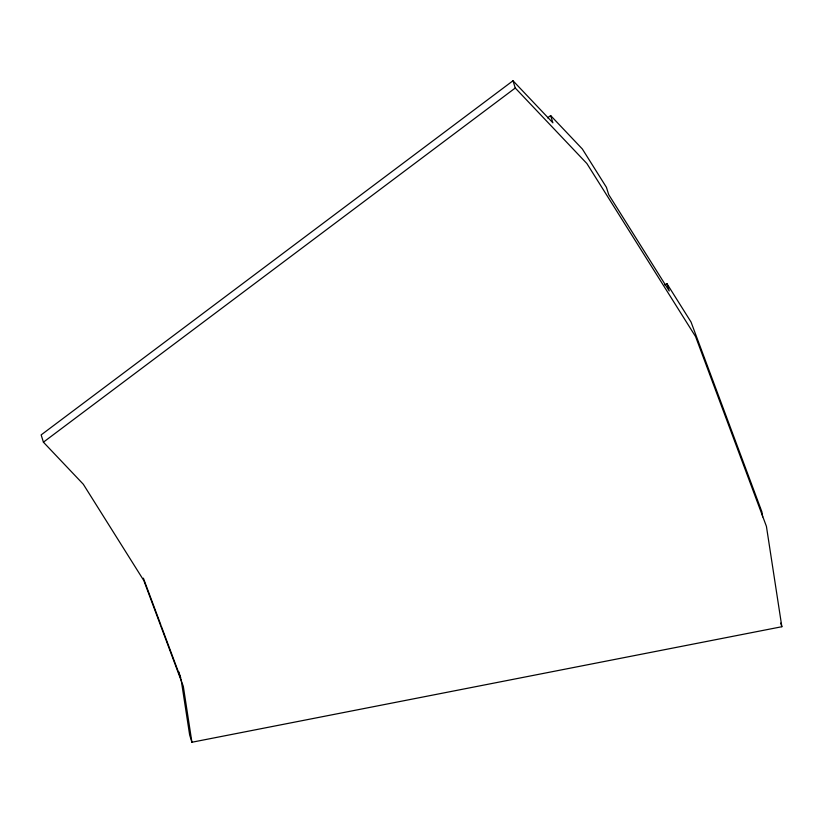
<?xml version="1.0" encoding="UTF-8"?>
<svg xmlns="http://www.w3.org/2000/svg" width="823" height="823" viewBox="0 0 823 823"><rect width="100%" height="100%" fill="white"/><g stroke="black" fill="none" stroke-linecap="round" stroke-linejoin="round"><path stroke-width="1.23" d="M512.996 80.757L41.15 434.904L43.413 442.177L83.308 484.243L143.85 580.626L183.313 686.331L191.913 742.243L781.85 626.725L766.419 526.35L695.569 336.576L586.881 163.54L515.26 88.02L512.996 80.757L552.891 122.822L550.628 115.549L547.562 117.854M43.413 442.177L515.26 88.02M664.717 284.923L666.969 283.709L691.042 322.04L761.892 511.813L762.674 516.895M550.628 115.549L582.355 149.004L606.428 187.325L608.691 194.598L669.233 290.982L666.969 283.709M143.387 578.168L160.876 625.007M161.318 626.21L180.607 677.864M780.718 623.083L781.85 626.725M178.786 671.805L180.679 677.854M191.913 742.243L189.65 734.98L181.05 679.068"/></g></svg>
